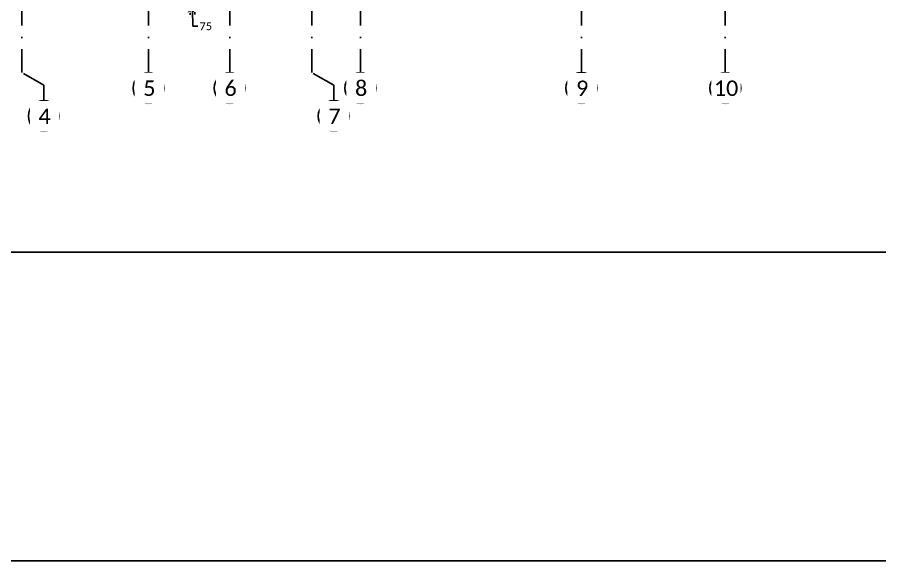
# Model space of a CAD drawing. Header units: millimetres. Extents: x -176651 to 954389, y -469666 to 486614.
# Drawn here: x 225611 to 239579, y 255015 to 263822 of the extents above; entities that cross this region are included whole.
import ezdxf
from ezdxf.xclip import XClip

# ---------------------------------------------------------------- set-up
doc = ezdxf.new("R2010")
doc.units = ezdxf.units.MM
doc.header["$LTSCALE"] = 150
doc.header["$XCLIPFRAME"] = 2
doc.linetypes.add('3BHK-W(SB)$0$HIDDEN', pattern=[0.375, 0.25, -0.125])
doc.linetypes.add('DASHDOTX2', pattern=[50.8, 25.4, -12.7, 0, -12.7])
doc.layers.add('ad-External Dimensions', color=5, linetype='Continuous', true_color=0x0000ff)
doc.layers.add('ad-Plot Boundary', color=6, linetype='Continuous', true_color=0xff00ff)
for name, color, linetype in [('ad-Grid', 8, 'DASHDOTX2'), ('ad-Road', 2, 'Continuous'), ('ad-Road Hatch', 8, 'Continuous'), ('ad-Text main', 7, 'Continuous')]:
    doc.layers.add(name, color=color, linetype=linetype)
doc.styles.get("Standard").update_dxf_attribs({"font": 'calibril.ttf'})
doc.dimstyles.new('A-75-DIM-INT (Framing)', dxfattribs={"dimscale": 100, "dimtxt": 1.6, "dimasz": 1, "dimexe": 1, "dimexo": 1, "dimgap": 0.5, "dimtad": 0, "dimdec": 0, "dimdsep": 46, "dimtxsty": 'Standard', "dimblk": 'ARCHTICK', "dimcen": 0.025, "dimclrd": 5, "dimclre": 5, "dimclrt": 256, "dimazin": 2, "dimtfac": 1, "dimtdec": 0, "dimtmove": 1, "dimatfit": 0, "dimldrblk": 'ARCHTICK', "dimfxl": 1, "dimfxlon": 1, "dimtfill": 1, "dimtolj": 1, "dimtzin": 0, "dimarcsym": 0})

# ---------------------------------------------------------------- blocks, each defined once
blk = doc.blocks.new('A$C4fb60e89')
at = {"layer": 'ad-Road Hatch', "ltscale": 5, "transparency": 33554687}
h = blk.add_hatch(dxfattribs=at)
h.set_pattern_fill('AR-HBONE', color=256, scale=15)
h.set_pattern_definition([(45, (-193247.7, -428758.8), (0, 2155.2615), [4572, -1524]), (135, (-192170.1, -427681.1), (2e-13, 2155.2615), [4572, -1524])])
h.paths.add_polyline_path([(175594, -250241), (169178, -249341), (167473, -249057), (167473, -138694), (101313, -138694), (101313, -199954), (101308, -237995), (101040, -268291), (101008, -280968), (101066, -293684), (101243, -311127), (100910, -319344), (100949, -333937), (100669, -366960), (100727, -390983), (100669, -404586), (100538, -420418), (100467, -428759), (92426, -427265), (92163, -427209), (92163, -321454), (24803, -321454), (24803, -412961), (15653, -411029), (15654, -321452), (-19535, -321452), (-34427, -319477), (-65207, -315395), (-171770, -301268), (-185854, -298333), (-193248, -296832), (-193244, -292908), (-191914, -285219), (-191839, -284679), (-183397, -286393), (-169723, -289243), (-53141, -304698), (-18730, -309262), (15653, -309262), (15653, 703), (24803, 1115), (24803, -129544), (92163, -129544), (92163, 15133), (101313, 17713), (101313, -129544), (167473, -129544), (167473, 35552), (175738, 37855), (175849, 28595), (175836, 25947), (175777, 14040), (175855, 2316), (175660, -18036), (175731, -34039), (175718, -46839), (175673, -63402), (175816, -82072), (175542, -106356), (175490, -124641), (175575, -145019), (175731, -168892), (175797, -181269), (175797, -192667), (175744, -208200), (175829, -223277), (175888, -234871)])
h.paths.add_polyline_path([(24803, -309264), (92163, -309264), (92163, -138694), (24803, -138694)], flags=16)
blk = doc.blocks.new('zw$E7CA')
at = {"layer": 'ad-Plot Boundary'}
blk.add_lwpolyline([(0, 0), (33680, 0), (33680, 30050), (0, 30050)], close=True, dxfattribs=at)
blk = doc.blocks.new('zw$A88E')
at = {"layer": 'ad-Plot Boundary', "ltscale": 5}
for p in [(-150934, -206599), (-150934, -236649)]:
    blk.add_blockref('zw$E7CA', p, dxfattribs=at)
blk = doc.blocks.new("Plot's Boundary")
at = {"layer": 'ad-Road', "ltscale": 5}
blk.add_blockref('A$C4fb60e89', (191839, 428759), dxfattribs=at)
at = {"layer": 'ad-Plot Boundary', "ltscale": 5}
blk.add_blockref('zw$A88E', (367577, 466614), dxfattribs=at)
blk = doc.blocks.new('1625W_Grid')
at = {"layer": 'ad-Grid', "ltscale": 0.1}
for points in [[(3298.6, -3643.6), (3298.6, -3393.6), (2945, -3190), (2945, 15870), (3298.6, 16073.6), (3298.6, 16323.6)], [(4995, -3190), (4995, 15870)], [(6310, -3190), (6310, 15870)], [(8425, -3190), (8425, 15870)], [(12005, -3190), (12005, 15870)], [(14335, -3190), (14335, 15870)]]:
    blk.add_lwpolyline(points, dxfattribs=at)
at = {"layer": 'ad-Grid', "color": 7, "linetype": 'ByBlock'}
for centre in [(4995, -3440), (6310, -3440), (8425, -3440), (12005, -3440), (14335, -3440), (3298.6, -3893.6), (7993.6, -3893.6)]:
    blk.add_circle(centre, 250, dxfattribs=at)
at = {"layer": 'ad-Text main', "char_height": 250, "width": 227.385, "attachment_point": 5, "bg_fill": 2}
for s, insert in [('{\\fCalibri|b0|i0|c0|p34;5}', (5008.5, -3444)), ('{\\fCalibri|b0|i0|c0|p34;6}', (6323.5, -3444)), ('{\\fCalibri|b0|i0|c0|p34;9}', (12018.5, -3444)), ('{\\fCalibri|b0|i0|c0|p34;10}', (14348.5, -3444)), ('{\\fCalibri|b0|i0|c0|p34;4}', (3312, -3897.6)), ('{\\fCalibri|b0|i0|c0|p34;7}', (8007, -3897.6))]:
    blk.add_mtext(s, dxfattribs=dict(at, insert=insert))
at = {"layer": 'ad-Grid', "ltscale": 0.1}
blk.add_lwpolyline([(7993.6, -3643.6), (7993.6, -3393.6), (7640, -3190), (7640, 15870), (7993.6, 16073.6), (7993.6, 16323.6)], dxfattribs=at)
at = {"layer": 'ad-Text main', "insert": (8438.5, -3444), "char_height": 250, "width": 227.385, "attachment_point": 5, "bg_fill": 2}
blk.add_mtext('{\\fCalibri|b0|i0|c0|p34;8}', dxfattribs=at)
blk = doc.blocks.new('_ArchTick')
at = {"color": 0, "linetype": 'ByBlock', "const_width": 0.15}
blk.add_lwpolyline([(-0.5, -0.5), (0.5, 0.5)], dxfattribs=at)
blk = doc.blocks.new('*D41')
at = {"layer": 'ad-External Dimensions', "linetype": '3BHK-W(SB)$0$HIDDEN', "lineweight": -2}
for p, q in [((5670, -1375), (5670, -2255)), ((5745, -1760), (5745, -2255))]:
    blk.add_line(p, q, dxfattribs=at)
at = {"layer": 'ad-External Dimensions', "lineweight": -2}
for p, q in [((5670, -2175), (5590, -2175)), ((5670, -2175), (5745, -2175)), ((5712, -2439), (5708, -2175)), ((5745, -2175), (5825, -2175)), ((5792, -2439), (5712, -2439))]:
    blk.add_line(p, q, dxfattribs=at)
at = {"layer": 'Defpoints', "color": 0}
for p in [(5670, -485), (5745, -1680), (5745, -2175)]:
    blk.add_point(p, dxfattribs=at)
at = {"layer": 'ad-External Dimensions', "lineweight": -2, "xscale": 80, "yscale": 80, "zscale": 80}
blk.add_blockref('_ArchTick', (5670, -2175), dxfattribs=at)
at = {"layer": 'ad-External Dimensions', "lineweight": -2, "xscale": 80, "yscale": 80, "zscale": 80, "rotation": 180}
blk.add_blockref('_ArchTick', (5745, -2175), dxfattribs=at)
at = {"layer": 'ad-External Dimensions', "insert": (5922, -2439), "char_height": 128, "attachment_point": 5, "bg_fill": 3, "box_fill_scale": 1.1, "bg_fill_color": 257, "bg_fill_transparency": 0}
blk.add_mtext('\\A1;75', dxfattribs=at)
blk = doc.blocks.new('A$Cfdb12340')
at = {"layer": 'ad-External Dimensions'}
dim = blk.add_linear_dim(base=(5745, -2174.6), p1=(5670, -485), p2=(5745, -1680), dimstyle='A-75-DIM-INT (Framing)', override={"dimscale": 80, "dimclrd": 256, "dimclre": 256, "dimfxl": 10}, dxfattribs=at)
dim.commit()
dim.dimension.update_dxf_attribs({"geometry": '*D41', "text_midpoint": (5832.2, -2438.6), "dimtype": 128})

msp = doc.modelspace()

# ---------------------------------------------------------------- block references
ref = msp.add_blockref("Plot's Boundary", (0, 0))
XClip(ref).set_block_clipping_path([(211642.2775057808, 255014.8999686334), (255322.2775057808, 295064.8999686334)])

# ---------------------------------------------------------------- next in the draw order: block references
msp.add_blockref('1625W_Grid', (222742, 266115))

# ---------------------------------------------------------------- next in the draw order: block references
at = {"layer": 'ad-External Dimensions'}
msp.add_blockref('A$Cfdb12340', (222742, 266115), dxfattribs=at)

# ---------------------------------------------------------------- next in the draw order: linework, layer by layer
msp.add_lwpolyline([(255322, 255015), (211642, 255015), (211642, 295065), (255322, 295065)], close=True)

doc.saveas('drawing.dxf')
